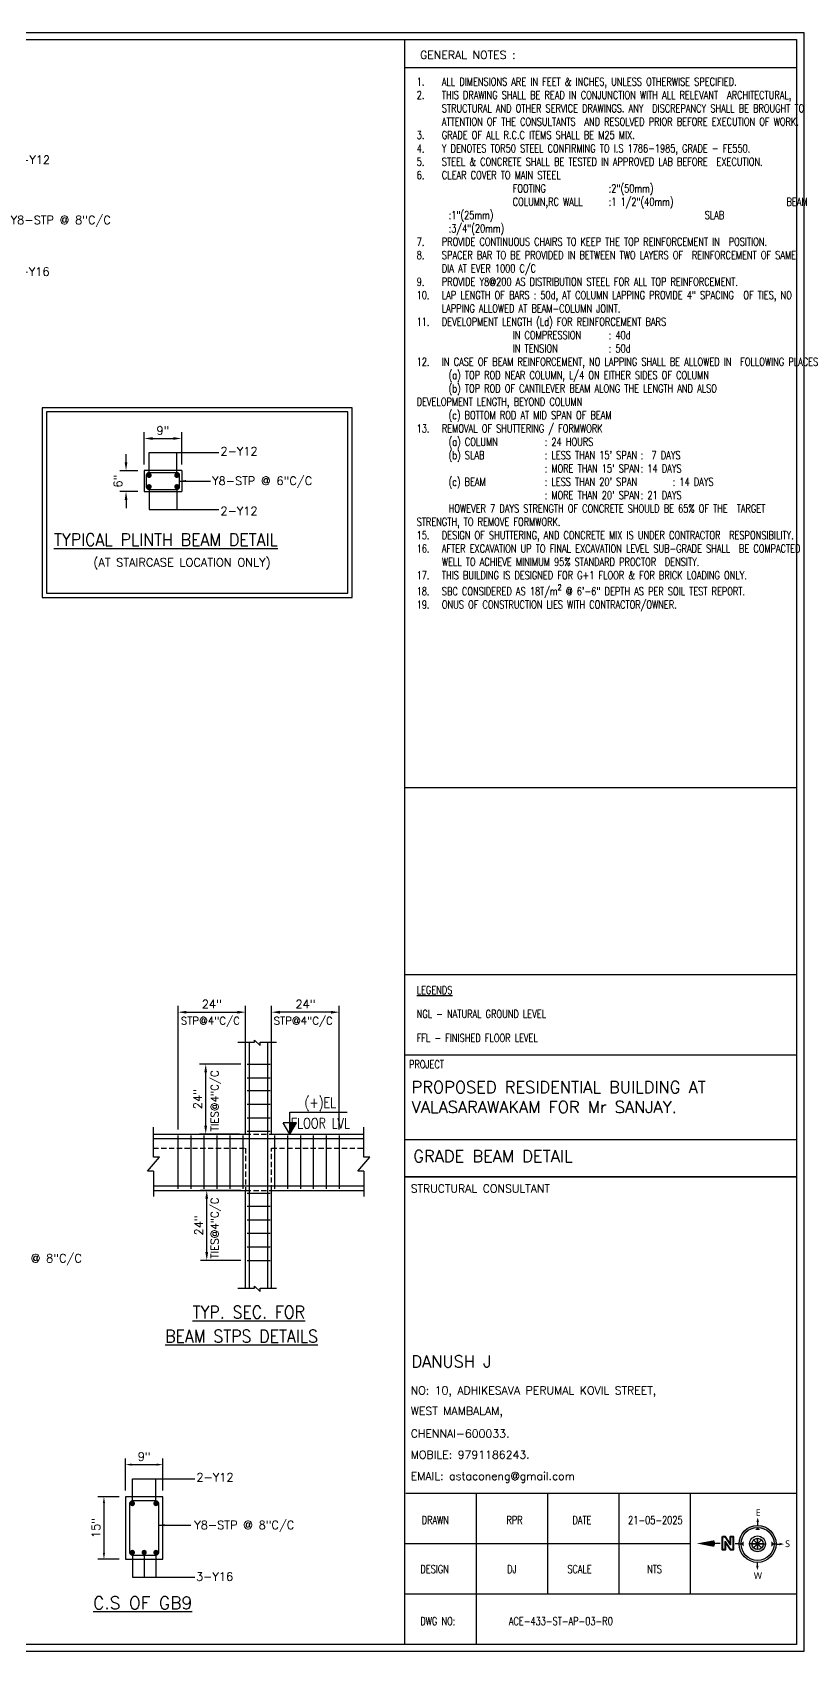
# Model space of a CAD drawing. Header units: inches. Extents: x 138161 to 144959, y -87384 to -84097.
# Drawn here: x 144216 to 144959, y -87384 to -85829 of the extents above; entities that cross this region are included whole.
import ezdxf
from ezdxf.enums import TextEntityAlignment as Align

# ---------------------------------------------------------------- set-up
doc = ezdxf.new("R2010")
doc.units = ezdxf.units.IN
doc.header["$LTSCALE"] = 20
doc.header["$MEASUREMENT"] = 0
doc.header["$PDMODE"] = 3
doc.linetypes.add('HIDDEN', pattern=[0.375, 0.25, -0.125])
for name, color, linetype in [('0 @ 125', 7, 'Continuous'), ('1', 8, 'Continuous'), ('2con', 1, 'Continuous'), ('5CON', 2, 'Continuous'), ('5T-SUB TITLE TEXT', 2, 'Continuous'), ('7-HATCH', 9, 'Continuous'), ('DIM', 1, 'Continuous'), ('ROD', 40, 'Continuous'), ('TEXT', 3, 'Continuous'), ('TITLE', 2, 'Continuous'), ('Title-block', 165, 'Continuous')]:
    doc.layers.add(name, color=color, linetype=linetype)
doc.layers.add('BOUNDARY', color=6, linetype='Continuous', lineweight=40)
doc.styles.add('ROMANS', font='romans.shx', dxfattribs={"height": 8})
doc.styles.add('ROMANT', font='romant.shx', dxfattribs={"height": 8})
doc.styles.add('S', font='SIMPLEX.shx', dxfattribs={"height": 8})
doc.styles.add('SFT3', font='simplex.shx', dxfattribs={"width": 0.75, "height": 150})
doc.styles.add('spot level', font='trebuc.ttf')
doc.dimstyles.new('ROMANS', dxfattribs={"dimtxt": 8, "dimasz": 6, "dimexe": 6, "dimexo": 6, "dimgap": 3, "dimtad": 1, "dimdec": 1, "dimzin": 1, "dimdsep": 46, "dimlunit": 4, "dimtxsty": 'ROMANS', "dimcen": 0.0625, "dimclrd": 1, "dimclre": 1, "dimclrt": 3, "dimadec": 0, "dimazin": 0, "dimtfac": 0.75, "dimtdec": 1, "dimtix": 1, "dimtofl": 0, "dimtmove": 2, "dimatfit": 3, "dimfxl": 1, "dimtolj": 1, "dimtzin": 0, "dimarcsym": 0})

# ---------------------------------------------------------------- blocks, each defined once
blk = doc.blocks.new('*D782')
at = {"layer": 'DEFPOINTS', "color": 0, "transparency": 16777216}
for p in [(144305.4, -87234.9), (144284.8, -87294.9), (144305.4, -87294.9)]:
    blk.add_point(p, dxfattribs=at)
at = {"layer": 'DIM', "color": 1, "lineweight": -2, "transparency": 16777216}
for p, q in [((144299.4, -87234.9), (144278.8, -87234.9)), ((144284.8, -87240.9), (144284.8, -87288.9)), ((144299.4, -87294.9), (144278.8, -87294.9))]:
    blk.add_line(p, q, dxfattribs=at)
at = {"layer": 'DIM', "color": 1, "transparency": 16777216}
for points in [[(144283.8, -87240.9), (144285.8, -87240.9), (144284.8, -87234.9)], [(144283.8, -87288.9), (144285.8, -87288.9), (144284.8, -87294.9)]]:
    blk.add_solid(points, dxfattribs=at)
at = {"layer": 'DIM', "color": 3, "transparency": 16777216, "insert": (144277.1, -87264.9), "char_height": 8, "attachment_point": 5, "rotation": 90, "style": 'ROMANS'}
blk.add_mtext('\\A1;15"', dxfattribs=at)
blk = doc.blocks.new('*D783')
at = {"layer": 'DEFPOINTS', "color": 0, "transparency": 16777216}
for p in [(144341.4, -87204), (144305.4, -87234.9), (144341.4, -87234.9)]:
    blk.add_point(p, dxfattribs=at)
at = {"layer": 'DIM', "color": 1, "lineweight": -2, "transparency": 16777216}
for p, q in [((144305.4, -87228.9), (144305.4, -87198)), ((144341.4, -87228.9), (144341.4, -87198)), ((144311.4, -87204), (144335.4, -87204))]:
    blk.add_line(p, q, dxfattribs=at)
at = {"layer": 'DIM', "color": 1, "transparency": 16777216}
for points in [[(144311.4, -87203), (144311.4, -87205), (144305.4, -87204)], [(144335.4, -87203), (144335.4, -87205), (144341.4, -87204)]]:
    blk.add_solid(points, dxfattribs=at)
at = {"layer": 'DIM', "color": 3, "transparency": 16777216, "insert": (144323.4, -87196.3), "char_height": 8, "attachment_point": 5, "style": 'ROMANS'}
blk.add_mtext('\\A1;9"', dxfattribs=at)
blk = doc.blocks.new('*D800')
at = {"layer": 'DEFPOINTS', "color": 0, "transparency": 16777216}
for p in [(144445.7, -86769.7), (144445.7, -86886.7), (144510.7, -86888.2)]:
    blk.add_point(p, dxfattribs=at)
at = {"layer": 'DIM', "color": 1, "lineweight": -2, "transparency": 16777216}
for p, q in [((144445.7, -86880.7), (144445.7, -86763.7)), ((144502.7, -86769.7), (144453.7, -86769.7)), ((144510.7, -86882.2), (144510.7, -86763.7))]:
    blk.add_line(p, q, dxfattribs=at)
at = {"layer": 'DIM', "color": 1, "transparency": 16777216}
for points in [[(144453.7, -86768.4), (144453.7, -86771.1), (144445.7, -86769.7)], [(144502.7, -86768.4), (144502.7, -86771.1), (144510.7, -86769.7)]]:
    blk.add_solid(points, dxfattribs=at)
at = {"layer": 'DIM', "color": 3, "transparency": 16777216, "insert": (144478.2, -86762), "char_height": 8, "attachment_point": 5, "style": 'ROMANS'}
blk.add_mtext('\\A1;24"', dxfattribs=at)
blk = doc.blocks.new('*D801')
at = {"layer": 'DEFPOINTS', "color": 0, "transparency": 16777216}
for p in [(144420.8, -86769.7), (144420.8, -86886.7), (144355.9, -86888.2)]:
    blk.add_point(p, dxfattribs=at)
at = {"layer": 'DIM', "color": 1, "lineweight": -2, "transparency": 16777216}
for p, q in [((144355.9, -86882.2), (144355.9, -86763.7)), ((144363.9, -86769.7), (144412.8, -86769.7)), ((144420.8, -86880.7), (144420.8, -86763.7))]:
    blk.add_line(p, q, dxfattribs=at)
at = {"layer": 'DIM', "color": 1, "transparency": 16777216}
for points in [[(144363.9, -86768.4), (144363.9, -86771.1), (144355.9, -86769.7)], [(144412.8, -86768.4), (144412.8, -86771.1), (144420.8, -86769.7)]]:
    blk.add_solid(points, dxfattribs=at)
at = {"layer": 'DIM', "color": 3, "transparency": 16777216, "insert": (144388.3, -86762), "char_height": 8, "attachment_point": 5, "style": 'ROMANS'}
blk.add_mtext('\\A1;24"', dxfattribs=at)
blk = doc.blocks.new('*D802')
at = {"layer": 'DEFPOINTS', "color": 0, "transparency": 16777216}
for p in [(144383.5, -86940.8), (144422.3, -86940.8), (144422.3, -87008)]:
    blk.add_point(p, dxfattribs=at)
at = {"layer": 'DIM', "color": 1, "lineweight": -2, "transparency": 16777216}
for p, q in [((144416.3, -86940.8), (144377.5, -86940.8)), ((144383.5, -87000), (144383.5, -86948.8)), ((144416.3, -87008), (144377.5, -87008))]:
    blk.add_line(p, q, dxfattribs=at)
at = {"layer": 'DIM', "color": 1, "transparency": 16777216}
for points in [[(144382.1, -86948.8), (144384.8, -86948.8), (144383.5, -86940.8)], [(144382.1, -87000), (144384.8, -87000), (144383.5, -87008)]]:
    blk.add_solid(points, dxfattribs=at)
at = {"layer": 'DIM', "color": 3, "transparency": 16777216, "insert": (144375.7, -86974.4), "char_height": 8, "attachment_point": 5, "rotation": 90, "style": 'ROMANS'}
blk.add_mtext('\\A1;24"', dxfattribs=at)
blk = doc.blocks.new('*D803')
at = {"layer": 'DEFPOINTS', "color": 0, "transparency": 16777216}
for p in [(144382.5, -86819.6), (144422.3, -86819.6), (144420.8, -86886.7)]:
    blk.add_point(p, dxfattribs=at)
at = {"layer": 'DIM', "color": 1, "lineweight": -2, "transparency": 16777216}
for p, q in [((144416.3, -86819.6), (144376.5, -86819.6)), ((144382.5, -86878.7), (144382.5, -86827.6)), ((144414.8, -86886.7), (144376.5, -86886.7))]:
    blk.add_line(p, q, dxfattribs=at)
at = {"layer": 'DIM', "color": 1, "transparency": 16777216}
for points in [[(144381.1, -86827.6), (144383.8, -86827.6), (144382.5, -86819.6)], [(144381.1, -86878.7), (144383.8, -86878.7), (144382.5, -86886.7)]]:
    blk.add_solid(points, dxfattribs=at)
at = {"layer": 'DIM', "color": 3, "transparency": 16777216, "insert": (144374.7, -86853.2), "char_height": 8, "attachment_point": 5, "rotation": 90, "style": 'ROMANS'}
blk.add_mtext('\\A1;24"', dxfattribs=at)
blk = doc.blocks.new('*U71')
at = {"layer": '7-HATCH'}
h = blk.add_hatch(color=256, dxfattribs=at)
h.dxf.hatch_style = 1
h.paths.add_polyline_path([(-1.59, 2.75), (0, 2.75), (0, 0)])
at = {"layer": '1', "color": 3}
for p, q in [((0, 5.32), (-13.95, 5.32)), ((0, 0), (0, 5.32))]:
    blk.add_line(p, q, dxfattribs=at)
at = {"layer": '1', "color": 2}
for p, q in [((-1.59, 2.75), (1.59, 2.75)), ((0, 0), (-1.59, 2.75)), ((0, 0), (1.59, 2.75))]:
    blk.add_line(p, q, dxfattribs=at)
at = {"layer": '5T-SUB TITLE TEXT', "style": 'ROMANS', "width": 0.8}
for tag, p in [('LEVEL', (-7.45, 7.68)), ('MARK', (-7.45, 2.65))]:
    blk.add_attdef(tag, text='', height=2.5, dxfattribs=at).set_placement(p, align=Align.MIDDLE_CENTER)
blk = doc.blocks.new('*D811')
at = {"layer": 'DEFPOINTS', "color": 0, "transparency": 16777216}
for p in [(144359.4, -86219), (144323.4, -86249.9), (144359.4, -86249.9)]:
    blk.add_point(p, dxfattribs=at)
at = {"layer": 'DIM', "color": 1, "lineweight": -2, "transparency": 16777216}
for p, q in [((144323.4, -86243.9), (144323.4, -86213)), ((144359.4, -86243.9), (144359.4, -86213)), ((144331.4, -86219), (144351.4, -86219))]:
    blk.add_line(p, q, dxfattribs=at)
at = {"layer": 'DIM', "color": 1, "transparency": 16777216}
for points in [[(144331.4, -86217.7), (144331.4, -86220.3), (144323.4, -86219)], [(144351.4, -86217.7), (144351.4, -86220.3), (144359.4, -86219)]]:
    blk.add_solid(points, dxfattribs=at)
at = {"layer": 'DIM', "color": 3, "transparency": 16777216, "insert": (144341.4, -86211.3), "char_height": 8, "attachment_point": 5, "style": 'ROMANS'}
blk.add_mtext('\\A1;9"', dxfattribs=at)
blk = doc.blocks.new('*D812')
at = {"layer": 'DEFPOINTS', "color": 0, "transparency": 16777216}
for p in [(144323.4, -86249.9), (144306, -86269.9), (144323.4, -86269.9)]:
    blk.add_point(p, dxfattribs=at)
at = {"layer": 'DIM', "color": 1, "lineweight": -2, "transparency": 16777216}
for p, q in [((144306, -86241.9), (144306, -86233.9)), ((144317.4, -86249.9), (144300, -86249.9)), ((144317.4, -86269.9), (144300, -86269.9)), ((144306, -86277.9), (144306, -86285.9))]:
    blk.add_line(p, q, dxfattribs=at)
at = {"layer": 'DIM', "color": 1, "transparency": 16777216}
for points in [[(144304.7, -86241.9), (144307.3, -86241.9), (144306, -86249.9)], [(144304.7, -86277.9), (144307.3, -86277.9), (144306, -86269.9)]]:
    blk.add_solid(points, dxfattribs=at)
at = {"layer": 'DIM', "color": 3, "transparency": 16777216, "insert": (144298.2, -86259.9), "char_height": 8, "attachment_point": 5, "rotation": 90, "style": 'ROMANS'}
blk.add_mtext('\\A1;6"', dxfattribs=at)

msp = doc.modelspace()

# ---------------------------------------------------------------- hatches: boundary and pattern name
at = {"layer": 'Title-block', "lineweight": -2}
h = msp.add_hatch(color=8, dxfattribs=at)
h.paths.add_polyline_path([(144927.96, -87280.22), (144929.9, -87280.24, 1), (144894.37, -87279.98), (144896.31, -87279.99, -1)])
h.paths.add_polyline_path([(144906.77, -87280.07), (144904.54, -87280.05, 1), (144919.73, -87280.16), (144917.51, -87280.15, -1)])

# ---------------------------------------------------------------- linework, layer by layer
at = {"layer": '2con'}
for p, q in [((144328.13, -86232.52, -5.8), (144395.09, -86232.52, -5.8)), ((144328.13, -86254.43, -5.8), (144328.13, -86232.52, -5.8)), ((144354.77, -86254.43, -5.8), (144354.77, -86232.52, -5.8)), ((144359.45, -86249.86, -5.8), (144323.45, -86249.86, -5.8)), ((144323.45, -86249.86, -5.8), (144323.45, -86269.86, -5.8)), ((144328.13, -86265.29, -5.8), (144328.13, -86287.19, -5.8)), ((144354.77, -86265.29, -5.8), (144354.77, -86287.19, -5.8)), ((144323.45, -86269.86, -5.8), (144359.45, -86269.86, -5.8)), ((144328.13, -86287.19, -5.8), (144395.09, -86287.19, -5.8)), ((144573.61, -86554.19, 0), (144949.64, -86554.19, 0)), ((144573.61, -86733.47, 0), (144949.64, -86733.47, 0)), ((144413.3, -86798.41, -5.8), (144429.29, -86798.41, -5.8)), ((144420.82, -86886.71, -5.8), (144420.82, -86798.41, -5.8)), ((144429.29, -86798.41, -5.8), (144429.29, -86796.46, -5.8)), ((144429.29, -86796.46, -5.8), (144434.89, -86801.56, -5.8)), ((144434.89, -86798.41, -5.8), (144450.46, -86798.41, -5.8)), ((144434.89, -86801.56, -5.8), (144434.89, -86798.41, -5.8)), ((144445.71, -86886.71, -5.8), (144445.71, -86798.41, -5.8)), ((144332.25, -86908.96, -5.8), (144332.25, -86880.22, -5.8)), ((144332.25, -86886.71, -5.8), (144420.82, -86886.71, -5.8)), ((144445.71, -86886.71, -5.8), (144534.28, -86886.71, -5.8)), ((144534.28, -86908.96, -5.8), (144534.28, -86880.22, -5.8)), ((144326.45, -86922.39, -5.8), (144338.06, -86908.96, -5.8)), ((144338.06, -86908.96, -5.8), (144332.25, -86908.96, -5.8)), ((144528.47, -86922.39, -5.8), (144540.08, -86908.96, -5.8)), ((144540.08, -86908.96, -5.8), (144534.28, -86908.96, -5.8)), ((144332.25, -86922.39, -5.8), (144326.45, -86922.39, -5.8)), ((144332.25, -86922.39, -5.8), (144332.25, -86946.75, -5.8)), ((144534.28, -86922.39, -5.8), (144528.47, -86922.39, -5.8)), ((144534.28, -86922.39, -5.8), (144534.28, -86946.75, -5.8)), ((144332.25, -86940.84, -5.8), (144420.82, -86940.84, -5.8)), ((144420.82, -87034.55, -5.8), (144420.82, -86940.84, -5.8)), ((144445.71, -87034.55, -5.8), (144445.71, -86940.84, -5.8)), ((144445.71, -86940.84, -5.8), (144534.28, -86940.84, -5.8)), ((144413.3, -87034.55, -5.8), (144429.29, -87034.55, -5.8)), ((144429.29, -87034.55, -5.8), (144429.29, -87032.59, -5.8)), ((144429.29, -87032.59, -5.8), (144434.89, -87037.7, -5.8)), ((144434.89, -87034.55, -5.8), (144450.46, -87034.55, -5.8)), ((144434.89, -87037.7, -5.8), (144434.89, -87034.55, -5.8)), ((144312.09, -87217.52), (144372, -87217.52)), ((144312.09, -87241.42), (144312.09, -87217.52)), ((144334.72, -87241.42), (144334.72, -87217.52)), ((144312.09, -87288.29), (144312.09, -87312.19)), ((144323.4, -87288.29), (144323.4, -87312.19)), ((144334.72, -87288.29), (144334.72, -87312.19)), ((144312.09, -87312.19), (144372, -87312.19))]:
    msp.add_line(p, q, dxfattribs=at)
at = {"layer": '2con', "linetype": 'Continuous'}
for p, q in [((144359.45, -86249.86, -5.8), (144359.45, -86269.86, -5.8)), ((144949.64, -87231.77, 0), (144574.64, -87231.77, 0)), ((144642.54, -87376.71, 0), (144642.54, -87231.77, 0)), ((144710.96, -87328.39, 0), (144710.96, -87231.77, 0)), ((144779.38, -87328.39, 0), (144779.38, -87231.77, 0)), ((144847.8, -87328.39, 0), (144847.8, -87231.77, 0)), ((144847.29, -87280.08, 0), (144573.61, -87280.08, 0)), ((144949.64, -87328.39, 0), (144574.12, -87328.39, 0))]:
    msp.add_line(p, q, dxfattribs=at)
at = {"layer": '2con', "linetype": 'HIDDEN'}
for p, q in [((144420.82, -86886.71, -5.8), (144445.71, -86886.71, -5.8)), ((144332.25, -86900.24, -5.8), (144420.82, -86900.24, -5.8)), ((144420.82, -86900.24, -5.8), (144420.82, -86940.84, -5.8)), ((144445.71, -86940.84, -5.8), (144445.71, -86900.24, -5.8)), ((144445.71, -86900.24, -5.8), (144534.28, -86900.24, -5.8)), ((144420.82, -86940.84, -5.8), (144445.71, -86940.84, -5.8))]:
    msp.add_line(p, q, dxfattribs=at)
at = {"layer": '2con', "linetype": 'Continuous', "lineweight": 25, "elevation": 0}
for points in [[(144225.51, -86371.5), (144523.01, -86371.5), (144523.01, -86189.5), (144225.51, -86189.5)], [(144229.51, -86367.5), (144519.01, -86367.5), (144519.01, -86193.5), (144229.51, -86193.5)]]:
    msp.add_lwpolyline(points, close=True, dxfattribs=at)
at = {"layer": '2con'}
msp.add_lwpolyline([(144305.4, -87294.86), (144341.4, -87294.86), (144341.4, -87234.86), (144305.4, -87234.86), (144305.4, -87294.86)], dxfattribs=at)
at = {"layer": '5CON', "color": 2}
msp.add_line((144573.61, -86810.78, 0), (144949.64, -86810.78, 0), dxfattribs=at)
at = {"layer": 'BOUNDARY', "linetype": 'Continuous', "ltscale": 250, "elevation": 0}
msp.add_lwpolyline([(144878.43, -87273.14), (144880.98, -87273.12), (144886.14, -87280.72), (144886.08, -87273.08), (144888.62, -87273.06), (144888.72, -87285.8), (144886.18, -87285.82), (144881.02, -87278.22), (144881.08, -87285.86), (144878.54, -87285.88)], close=True, dxfattribs=at)
at = {"layer": 'ROD'}
for p, q in [((144424.42, -87034.55, -5.8), (144424.42, -86798.41, -5.8)), ((144442.11, -87034.55, -5.8), (144442.11, -86798.41, -5.8)), ((144422.26, -86819.59, -5.8), (144444.27, -86819.59, -5.8)), ((144422.26, -86832.58, -5.8), (144444.27, -86832.58, -5.8)), ((144422.26, -86845.03, -5.8), (144444.27, -86845.03, -5.8)), ((144422.26, -86858.02, -5.8), (144444.27, -86858.02, -5.8)), ((144422.26, -86871.01, -5.8), (144444.27, -86871.01, -5.8)), ((144422.26, -86884, -5.8), (144444.27, -86884, -5.8)), ((144332.25, -86891.04, -5.8), (144534.28, -86891.04, -5.8)), ((144355.86, -86888.15, -5.8), (144355.86, -86939.4, -5.8)), ((144368.31, -86888.15, -5.8), (144368.31, -86939.4, -5.8)), ((144380.76, -86888.15, -5.8), (144380.76, -86939.4, -5.8)), ((144393.2, -86888.15, -5.8), (144393.2, -86939.4, -5.8)), ((144405.65, -86888.15, -5.8), (144405.65, -86939.4, -5.8)), ((144418.1, -86888.15, -5.8), (144418.1, -86939.4, -5.8)), ((144448.43, -86888.15, -5.8), (144448.43, -86939.4, -5.8)), ((144460.88, -86888.15, -5.8), (144460.88, -86939.4, -5.8)), ((144473.33, -86888.15, -5.8), (144473.33, -86939.4, -5.8)), ((144485.77, -86888.15, -5.8), (144485.77, -86939.4, -5.8)), ((144498.22, -86888.15, -5.8), (144498.22, -86939.4, -5.8)), ((144510.67, -86888.15, -5.8), (144510.67, -86939.4, -5.8)), ((144332.25, -86936.51, -5.8), (144534.28, -86936.51, -5.8)), ((144422.26, -86943.55, -5.8), (144444.27, -86943.55, -5.8)), ((144422.26, -86956, -5.8), (144444.27, -86956, -5.8)), ((144422.26, -86968.99, -5.8), (144444.27, -86968.99, -5.8)), ((144422.26, -86981.98, -5.8), (144444.27, -86981.98, -5.8)), ((144422.26, -86994.97, -5.8), (144444.27, -86994.97, -5.8)), ((144422.26, -87007.96, -5.8), (144444.27, -87007.96, -5.8))]:
    msp.add_line(p, q, dxfattribs=at)
at = {"layer": 'ROD', "elevation": -5.8}
msp.add_lwpolyline([(144327.95, -86267.86), (144354.95, -86267.86, 0.4142136), (144357.45, -86265.36), (144357.45, -86254.36, 0.4142136), (144354.95, -86251.86), (144327.95, -86251.86, 0.4142136), (144325.45, -86254.36), (144325.45, -86265.36, 0.4142136)], format="xyb", close=True, dxfattribs=at)
at = {"layer": 'ROD', "const_width": 2.5, "elevation": -5.8}
for points in [[(144326.88, -86254.43, 1), (144329.38, -86254.43, 1)], [(144326.88, -86265.29, -1), (144329.38, -86265.29, -1)], [(144356.02, -86254.43, -1), (144353.52, -86254.43, -1)], [(144356.02, -86265.29, 1), (144353.52, -86265.29, 1)]]:
    msp.add_lwpolyline(points, format="xyb", close=True, dxfattribs=at)
at = {"layer": 'ROD'}
msp.add_lwpolyline([(144311.9, -87290.86), (144334.9, -87290.86, 0.4142136), (144337.4, -87288.36), (144337.4, -87241.36, 0.4142136), (144334.9, -87238.86), (144311.9, -87238.86, 0.4142136), (144309.4, -87241.36), (144309.4, -87288.36, 0.4142136)], format="xyb", close=True, dxfattribs=at)
at = {"layer": 'ROD', "const_width": 2.5}
for points in [[(144310.84, -87241.42, 1), (144313.34, -87241.42, 1)], [(144335.97, -87241.42, -1), (144333.47, -87241.42, -1)], [(144310.84, -87288.29, -1), (144313.34, -87288.29, -1)], [(144322.15, -87288.29, -1), (144324.65, -87288.29, -1)], [(144335.97, -87288.29, 1), (144333.47, -87288.29, 1)]]:
    msp.add_lwpolyline(points, format="xyb", close=True, dxfattribs=at)
at = {"layer": 'TITLE', "color": 2}
for p, q in [((144573.61, -87376.71, 0), (144573.61, -85835.99, 0)), ((144573.61, -85862.74, 0), (144949.64, -85862.74, 0)), ((144573.61, -86891.98, 0), (144949.64, -86891.98, 0)), ((144573.61, -86927.81, 0), (144949.64, -86927.81, 0)), ((144949.64, -86927.81, 0), (144573.61, -86927.81, 0))]:
    msp.add_line(p, q, dxfattribs=at)
at = {"layer": 'TITLE', "color": 2, "elevation": 0}
for points in [[(142729.86, -85829.18), (144956.45, -85829.18), (144956.45, -87383.51), (142729.86, -87383.51)], [(142736.67, -85835.99), (144949.64, -85835.99), (144949.64, -87376.71), (142736.67, -87376.71)]]:
    msp.add_lwpolyline(points, close=True, dxfattribs=at)
at = {"layer": 'Title-block', "color": 8, "lineweight": -2}
for p, q in [((144912.27, -87262.34), (144912.29, -87258.59)), ((144912.1, -87285.48), (144912.18, -87274.74)), ((144912.18, -87274.74), (144912.1, -87285.48)), ((144876.11, -87279.85), (144871.68, -87279.81)), ((144894.37, -87279.98), (144890.62, -87279.95)), ((144894.37, -87279.98), (144896.31, -87279.99)), ((144906.77, -87280.07), (144904.54, -87280.05)), ((144917.51, -87280.15), (144906.77, -87280.07)), ((144906.77, -87280.07), (144917.51, -87280.15)), ((144915.96, -87276.34), (144908.31, -87283.88)), ((144908.31, -87283.88), (144915.96, -87276.34)), ((144915.91, -87283.93), (144908.37, -87276.28)), ((144908.37, -87276.28), (144915.91, -87283.93)), ((144917.51, -87280.15), (144919.73, -87280.16)), ((144929.9, -87280.24), (144927.96, -87280.22)), ((144929.9, -87280.24), (144933.65, -87280.27)), ((144911.98, -87301.63), (144912.01, -87297.88))]:
    msp.add_line(p, q, dxfattribs=at)
for radius in [17.77, 15.82, 7.59, 5.37]:
    msp.add_circle((144912.14, -87280.11), radius, dxfattribs=at)
for points in [[(144911.02, -87259.21), (144912.29, -87258.59), (144912.32, -87254.79)], [(144912.32, -87254.79), (144913.55, -87259.23), (144912.29, -87258.59)], [(144912.25, -87264.29), (144914.76, -87266.84), (144909.7, -87266.8)], [(144871.68, -87279.81), (144870.44, -87276.64), (144853.89, -87279.68)], [(144853.89, -87279.68), (144870.39, -87282.97), (144871.68, -87279.81)], [(144896.31, -87279.99), (144898.86, -87277.48), (144898.83, -87282.54)], [(144927.96, -87280.22), (144925.41, -87282.74), (144925.45, -87277.67)], [(144937.45, -87280.29), (144933.01, -87281.53), (144933.65, -87280.27)], [(144933.03, -87279), (144933.65, -87280.27), (144937.45, -87280.29)], [(144911.95, -87305.42), (144910.72, -87300.99), (144911.98, -87301.63)], [(144913.25, -87301), (144911.98, -87301.63), (144911.95, -87305.42)]]:
    msp.add_solid(points, dxfattribs=at)

# ---------------------------------------------------------------- block references
at = {"layer": '0 @ 125'}
ref = msp.add_blockref('*U71', (144463.22, -86886.71, -5.8), dxfattribs=dict(at, xscale=-3.93701, yscale=3.93701, zscale=3.93701))
ref.add_attrib('MARK', 'FLOOR LVL', dxfattribs={"layer": '5T-SUB TITLE TEXT', "height": 9.843, "style": 'ROMANS', "width": 0.8}).set_placement((144492.55, -86876.29, -5.8), align=Align.MIDDLE_CENTER)
ref.add_attrib('LEVEL', '(+)EL', dxfattribs={"layer": '5T-SUB TITLE TEXT', "height": 9.843, "style": 'ROMANS', "width": 0.8}).set_placement((144492.55, -86856.48, -5.8), align=Align.MIDDLE_CENTER)

# ---------------------------------------------------------------- texts
at = {"layer": 'BOUNDARY', "linetype": 'Continuous', "ltscale": 250, "style": 'spot level'}
for s, p in [('E', (144912.69, -87253.48)), ('S', (144941.01, -87283.19)), ('W', (144912.5, -87313.88))]:
    msp.add_text(s, height=6.47, dxfattribs=at).set_placement(p, align=Align.CENTER)
at = {"layer": 'DIM', "color": 3, "style": 'S'}
for p in [(144394.68, -86884.13, -5.8), (144394.68, -87006.25, -5.8)]:
    msp.add_text('TIES@4"C/C', height=7.2, rotation=90, dxfattribs=at).set_placement(p)
at = {"layer": 'TEXT', "color": 3, "style": 'SFT3'}
msp.add_text('GENERAL NOTES :', height=7.6806, dxfattribs=at).set_placement((144633.97, -85850.83, 0), align=Align.MIDDLE_CENTER)
at = {"layer": 'TEXT', "style": 'S'}
for s, p in [('2-Y12', (144197.42, -85951.49)), ('Y8-STP @ 8"C/C', (144195.37, -86009.26)), ('3-Y16', (144196.97, -86058.79)), ('2-Y12', (144396.65, -86231.19, -5.8)), ('Y8-STP @ 6"C/C', (144388.65, -86259.63, -5.8)), ('2-Y12', (144396.65, -86288.53, -5.8)), ('(AT STAIRCASE LOCATION ONLY)', (144274.67, -86337.96, -5.8)), ('Y8-STP @ 8"C/C', (144167.58, -87005.95)), ('2-Y12', (144373.56, -87216.18)), ('Y8-STP @ 8"C/C', (144371.52, -87261.95)), ('3-Y16', (144373.12, -87311.47))]:
    msp.add_text(s, height=8, dxfattribs=at).set_placement(p, align=Align.MIDDLE_LEFT)
at = {"layer": 'TEXT', "color": 3, "style": 'SFT3', "width": 0.75}
for s, height, p in [('%%ULEGENDS', 7.681, (144584.96, -86752.29, 0)), ('NGL - NATURAL GROUND LEVEL', 7.6806, (144584.96, -86775.29, 0)), ('FFL - FINISHED FLOOR LEVEL', 7.6806, (144584.96, -86798.29, 0)), ('PROJECT', 7.681, (144577.59, -86823.6, 0)), ('DRAWN', 7.681, (144589.77, -87261.13, 0)), ('RPR', 7.681, (144671.12, -87261.13, 0)), ('DATE', 7.681, (144734.5, -87261.13, 0)), ('21-05-2025', 7.681, (144787.91, -87261.13, 0)), ('DESIGN', 7.681, (144588.5, -87308.1, 0)), ('DJ', 7.681, (144671.75, -87308.1, 0)), ('SCALE', 7.681, (144729.59, -87308.1, 0)), ('NTS', 7.681, (144806.14, -87308.1, 0)), ('DWG NO:', 7.681, (144588.5, -87358.06, 0)), ('ACE-433-ST-AP-03-R0', 7.6806, (144673.46, -87358.06, 0))]:
    msp.add_text(s, height=height, dxfattribs=at).set_placement(p)
at = {"layer": 'TEXT', "color": 3, "style": 'ROMANS'}
for p in [(144358.55, -86781.52, -5.8), (144447.67, -86781.52, -5.8)]:
    msp.add_text('STP@4"C/C', height=7.2, dxfattribs=at).set_placement(p)
for s, p in [('STRUCTURAL CONSULTANT', (144579.22, -86939.03, 0)), ('NO: 10, ADHIKESAVA PERUMAL KOVIL STREET,', (144579.22, -87132.75, 0)), ('WEST MAMBALAM,', (144579.22, -87152.51, 0)), ('CHENNAI-600033.', (144579.22, -87174.2, 0)), ('MOBILE: 9791186243.', (144579.22, -87194.48, 0)), ('EMAIL: astaconeng@gmail.com', (144579.22, -87214.94, 0))]:
    msp.add_text(s, height=7.6806, dxfattribs=at).set_placement(p, align=Align.MIDDLE_LEFT)
at = {"layer": 'TEXT', "color": 3, "insert": (144584.96, -85872.67), "char_height": 7.68064, "width": 363.3854, "attachment_point": 1, "style": 'SFT3'}
msp.add_mtext('\\A1;\\pi-24.19171,l24.19171,t24.19171,92.16768;1.^IALL DIMENSIONS ARE IN FEET & INCHES, UNLESS OTHERWISE SPECIFIED.\\P2.^ITHIS DRAWING SHALL BE READ IN CONJUNCTION WITH ALL RELEVANT {\\H1.16667x; }ARCHITECTURAL, STRUCTURAL AND OTHER SERVICE DRAWINGS. ANY {\\H1.11111x; }DISCREPANCY SHALL BE BROUGHT TO ATTENTION OF THE CONSULTANTS {\\H1.12963x; }AND RESOLVED PRIOR BEFORE EXECUTION OF WORK.{\\H1.12346x; }\\P3.^IGRADE OF ALL R.C.C ITEMS SHALL BE M25 MIX.{\\A0;\\H1.12551x; \\H0.88848x;\\P}4.^IY DENOTES TOR50 STEEL CONFIRMING TO I.S 1786-1985, GRADE - FE550.{\\H1.12483x; }\\P5.^ISTEEL & CONCRETE SHALL BE TESTED IN APPROVED LAB BEFORE {\\H1.12506x; }EXECUTION.{\\H1.12498x; }\\P6.^ICLEAR COVER TO MAIN STEEL{\\H1.12501x; }\\P\\pi0,l0,tz;^I^I^IFOOTING ^I^I:2"(50mm){\\H1.31547x; }\\P^I^I^ICOLUMN,RC WALL^I:1 1/2"(40mm)^I^I^I{\\H1.32341x; }^I^I^IBEAM^I^I^I:1"(25mm)^I^I^I^I{\\H1.32077x; }^I^I^ISLAB^I^I^I:3/4"(20mm){\\H1.32165x; }\\P\\pi-24.19171,l24.19171,t24.19171,92.16768;7.^IPROVIDE CONTINUOUS CHAIRS TO KEEP THE TOP REINFORCEMENT IN {\\H1.13088x; }POSITION.{\\H1.12304x; }\\P8.^ISPACER BAR TO BE PROVIDED IN BETWEEN TWO LAYERS OF {\\H1.12565x; }REINFORCEMENT OF SAME DIA AT EVER 1000 C/C{\\H1.31526x; }\\P9.^IPROVIDE Y8@200 AS DISTRIBUTION STEEL FOR ALL TOP REINFORCEMENT.{\\H1.13301x; }\\P10.^ILAP LENGTH OF BARS : 50d, AT COLUMN LAPPING PROVIDE 4" SPACING {\\H1.31281x; }OF TIES, NO LAPPING ALLOWED AT BEAM-COLUMN JOINT.{\\H1.13383x; }\\P11.^IDEVELOPMENT LENGTH (Ld) FOR REINFORCEMENT BARS{\\H1.31253x; }\\P\\pi0,l0,tz;^I^I^IIN COMPRESSION^I: 40d{\\H1.13392x; }\\P^I^I^IIN TENSION^I^I: 50d{\\H1.12203x; }\\P\\pi-24.19171,l24.19171,t24.19171,92.16768;12.^IIN CASE OF BEAM REINFORCEMENT, NO LAPPING SHALL BE ALLOWED IN {\\H1.12599x; }FOLLOWING PLACES{\\H1.12467x; }\\P\\pi0,l0,tz;^I(a) TOP ROD NEAR COLUMN, L/4 ON EITHER SIDES OF COLUMN{\\H1.31559x; }\\P^I(b) TOP ROD OF CANTILEVER BEAM ALONG THE LENGTH AND ALSO {\\H1.32338x; }^I   DEVELOPMENT LENGTH, BEYOND COLUMN {\\H1.1303x; }\\P^I(c) BOTTOM ROD AT MID SPAN OF BEAM{\\H1.31371x; }\\P\\pi-24.19171,l24.19171,t24.19171,92.16768;13.^IREMOVAL OF SHUTTERING / FORMWORK{\\H1.324x; }\\P\\pi0,l0,tz;^I(a) COLUMN^I^I: 24 HOURS{\\H1.32057x; }\\P^I(b) SLAB ^I^I: LESS THAN 15\' SPAN^I:  7 DAYS{\\H1.32171x; }\\P^I^I^I^I: MORE THAN 15\' SPAN^I: 14 DAYS{\\H1.32133x; }\\P^I(c) BEAM^I^I: LESS THAN 20\' SPAN  ^I: 14 DAYS{\\H1.32146x; }\\P^I^I^I^I: MORE THAN 20\' SPAN^I: 21 DAYS{\\H1.32142x; }\\P^IHOWEVER 7 DAYS STRENGTH OF CONCRETE SHOULD BE 65% OF THE {\\H1.13096x; }^ITARGET STRENGTH, TO REMOVE FORMWORK.{\\H1.12301x; }\\P\\pi-24.19171,l24.19171,t24.19171,92.16768;15.^IDESIGN OF SHUTTERING, AND CONCRETE MIX IS UNDER CONTRACTOR {\\H1.12566x; }RESPONSIBILITY.{\\H1.12478x; }\\P16.^IAFTER EXCAVATION UP TO FINAL EXCAVATION LEVEL SUB-GRADE SHALL {\\H1.12507x; }BE COMPACTED WELL TO ACHIEVE MINIMUM 95% STANDARD PROCTOR {\\H1.12498x; }DENSITY.{\\H1.12501x; }\\P17.^ITHIS BUILDING IS DESIGNED FOR G+1 FLOOR & FOR BRICK LOADING ONLY. {\\H1.125x; }\\P18.^ISBC CONSIDERED AS 18T/m{\\H0.7x;\\S2^ ;\\H1.42857x; @ 6\'-6" DEPTH }AS PER SOIL TEST REPORT{\\A0;.\\A1;\\H1.31548x; }\\P19.^IONUS OF CONSTRUCTION LIES WITH CONTRACTOR/OWNER.{\\H1.32341x; }', dxfattribs=at)
at = {"layer": 'TITLE', "color": 2, "style": 'ROMANT', "width": 0.92}
for s, p in [('%%UTYPICAL PLINTH BEAM DETAIL', (144236.85, -86322.1, -5.8)), ('%%UTYP. SEC. FOR', (144369.93, -87063.65)), ('%%UBEAM STPS DETAILS', (144343.52, -87086.74))]:
    msp.add_text(s, height=12, dxfattribs=at).set_placement(p)
at = {"layer": 'TITLE', "color": 2, "style": 'ROMANT'}
for s, height, p in [('GRADE BEAM DETAIL', 11.4, (144581.74, -86913.6, 0)), ('DANUSH J', 11.4, (144579.89, -87110.63, 0)), ('%%UC.S OF GB9', 12, (144274.35, -87342.75))]:
    msp.add_text(s, height=height, dxfattribs=at).set_placement(p)
at = {"layer": 'TITLE', "color": 2, "insert": (144580.1, -86836, 0), "char_height": 11.4, "width": 359.7115, "attachment_point": 1, "style": 'ROMANT'}
msp.add_mtext('\\A1;PROPOSED RESIDENTIAL BUILDING AT VALASARAWAKAM FOR Mr SANJAY.{\\H1.83333x; }', dxfattribs=at)

# ---------------------------------------------------------------- dimensions: what is measured, and where the dimension line sits
at = {"layer": 'DIM'}
for p1, p2, distance, text, override, picture, middle in [((144323.45, -86249.86, -5.8), (144359.45, -86249.86, -5.8), 30.84, '9"', {"dimasz": 8, "dimfxl": 0.0625}, '*D811', (144341.45, -86211.25, -5.8)), ((144305.4, -87234.86), (144341.4, -87234.86), 30.84, '9"', {"dimfxl": 0.0625}, '*D783', (144323.4, -87196.25)), ((144305.4, -87234.86), (144305.4, -87294.86), -20.57, '15"', {"dimfxl": 0.0625}, '*D782', (144277.07, -87264.86))]:
    dim = msp.add_aligned_dim(p1=p1, p2=p2, distance=distance, text=text, dimstyle='ROMANS', override=override, dxfattribs=at)
    dim.commit()
    dim.dimension.update_dxf_attribs({"geometry": picture, "text_midpoint": middle})
for base, p1, p2, text, picture, middle in [((144306, -86269.86, -5.8), (144323.45, -86249.86, -5.8), (144323.45, -86269.86, -5.8), '6"', '*D812', (144298.23, -86259.86, -5.8)), ((144382.46, -86819.59, -5.8), (144420.82, -86886.71, -5.8), (144422.26, -86819.59, -5.8), '24"', '*D803', (144374.69, -86853.15, -5.8)), ((144383.45, -86940.84, -5.8), (144422.26, -87007.96, -5.8), (144422.26, -86940.84, -5.8), '24"', '*D802', (144375.69, -86974.4, -5.8))]:
    dim = msp.add_linear_dim(base=base, p1=p1, p2=p2, angle=90, text=text, dimstyle='ROMANS', override={"dimasz": 8, "dimfxl": 0.0625}, dxfattribs=at)
    dim.commit()
    dim.dimension.update_dxf_attribs({"geometry": picture, "text_midpoint": middle})
for base, p1, p2, picture, middle in [((144420.82, -86769.72, -5.8), (144355.86, -86888.15, -5.8), (144420.82, -86886.71, -5.8), '*D801', (144388.34, -86761.96, -5.8)), ((144445.71, -86769.72, -5.8), (144510.67, -86888.15, -5.8), (144445.71, -86886.71, -5.8), '*D800', (144478.19, -86761.96, -5.8))]:
    dim = msp.add_linear_dim(base=base, p1=p1, p2=p2, text='24"', dimstyle='ROMANS', override={"dimasz": 8, "dimfxl": 0.0625}, dxfattribs=at)
    dim.commit()
    dim.dimension.update_dxf_attribs({"geometry": picture, "text_midpoint": middle})

# ---------------------------------------------------------------- leaders
at = {"layer": '2con', "linetype": 'Continuous'}
msp.add_leader([(144357.45, -86259.86, -5.8), (144387.09, -86259.86, -5.8)], dimstyle='ROMANS', override={"dimgap": 3, "dimtad": 0, "dimarcsym": 1}, dxfattribs=at)
at = {"layer": '2con'}
msp.add_leader([(144337.4, -87262.16), (144368.05, -87262.16)], dimstyle='ROMANS', override={"dimgap": 3, "dimtad": 0, "dimarcsym": 1}, dxfattribs=at)

doc.saveas('drawing.dxf')
